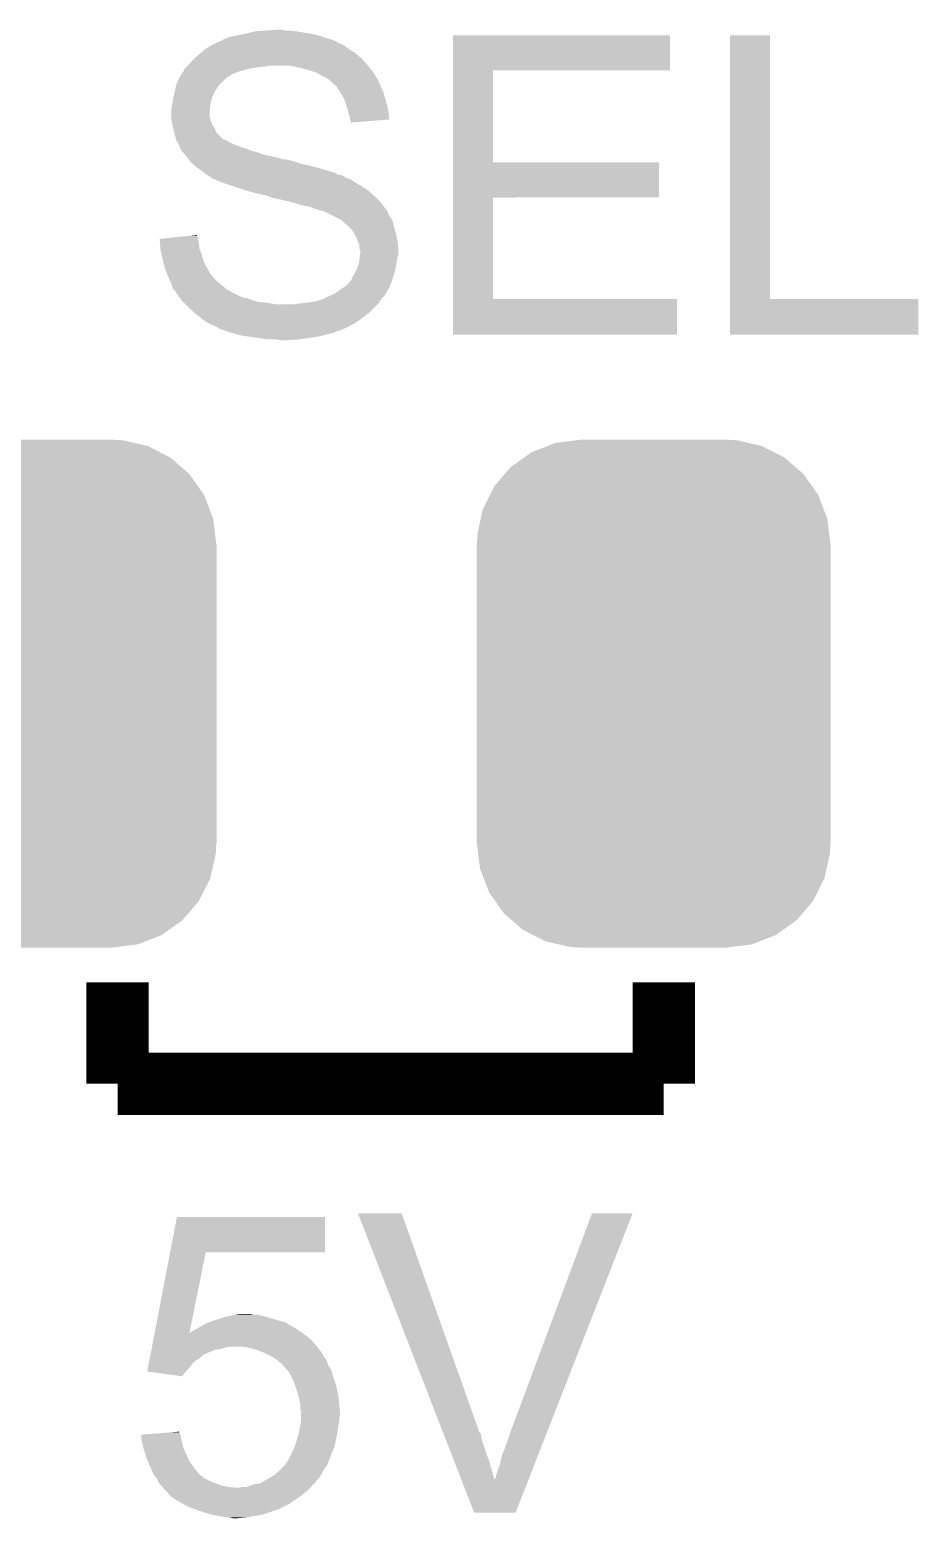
# Model space of a CAD drawing. Extents: x -1.3 to 24.2, y -3.9 to 24.8.
# Drawn here: x 11.398 to 14.29, y 2.725 to 7.572 of the extents above; entities that cross this region are included whole.
import ezdxf

# ---------------------------------------------------------------- set-up
doc = ezdxf.new("R2010")
doc.units = 0
doc.layers.get('0').update_dxf_attribs({"linetype": 'CONTINUOUS'})
doc.layers.add('ISO_9141_CLICK_V101_GTO', color=14, linetype='CONTINUOUS')
doc.layers.add('ISO_9141_CLICK_V101_GTS', color=12, linetype='CONTINUOUS')

# ---------------------------------------------------------------- blocks, each defined once
blk = doc.blocks.new('CUSTOM_48')
for points in [[(-0.319682, 0.816338), (-0.251122, 0.82504), (0.308712, 0.816338), (0.27044, 0.82504)], [(-0.251122, 0.82504), (-0.23749, 0.82677), (0.27044, 0.82504), (0.23749, 0.82677)], [(-0.420946, 0.769256), (-0.396894, 0.786286), (0.425156, 0.769256), (0.391508, 0.786286)], [(-0.396894, 0.786286), (-0.344522, 0.80667), (0.391508, 0.786286), (0.351232, 0.80667)], [(-0.344522, 0.80667), (-0.319682, 0.816338), (0.351232, 0.80667), (0.308712, 0.816338)], [(-0.484594, 0.715032), (-0.464512, 0.738408), (0.4878, 0.715032), (0.460796, 0.738408)], [(-0.464512, 0.738408), (-0.420946, 0.769256), (0.460796, 0.738408), (0.425156, 0.769256)], [(-0.5185, 0.67556), (-0.484594, 0.715032), (0.515528, 0.67556), (0.4878, 0.715032)], [(-0.555636, 0.601496), (-0.532704, 0.647234), (0.55303, 0.601496), (0.535424, 0.647234)], [(-0.532704, 0.647234), (-0.5185, 0.67556), (0.535424, 0.647234), (0.515528, 0.67556)], [(-0.562694, 0.569912), (-0.555636, 0.601496), (0.565186, 0.569912), (0.55303, 0.601496)], [(-0.573704, 0.520636), (-0.562694, 0.569912), (0.571254, 0.520636), (0.565186, 0.569912)], [(-0.57658, -0.48768), (-0.57658, 0.48768), (0.57658, -0.48768), (0.57658, 0.48768)], [(-0.57531, 0.48768), (-0.573704, 0.520636), (0.57531, 0.48768), (0.571254, 0.520636)], [(-0.571252, -0.520636), (-0.57531, -0.48768), (0.573704, -0.520636), (0.57531, -0.48768)], [(-0.565186, -0.569912), (-0.571252, -0.520636), (0.562692, -0.569912), (0.573704, -0.520636)], [(-0.553028, -0.601496), (-0.565186, -0.569912), (0.555636, -0.601496), (0.562692, -0.569912)], [(-0.535424, -0.647234), (-0.553028, -0.601496), (0.532702, -0.647234), (0.555636, -0.601496)], [(-0.515526, -0.67556), (-0.535424, -0.647234), (0.5185, -0.67556), (0.532702, -0.647234)], [(-0.4878, -0.715032), (-0.515526, -0.67556), (0.484592, -0.715032), (0.5185, -0.67556)], [(-0.460794, -0.738408), (-0.4878, -0.715032), (0.464512, -0.738408), (0.484592, -0.715032)], [(-0.425156, -0.769256), (-0.460794, -0.738408), (0.420944, -0.769256), (0.464512, -0.738408)], [(-0.391506, -0.786286), (-0.425156, -0.769256), (0.396894, -0.786286), (0.420944, -0.769256)], [(-0.351232, -0.80667), (-0.391506, -0.786286), (0.34452, -0.80667), (0.396894, -0.786286)], [(-0.30871, -0.816338), (-0.351232, -0.80667), (0.319682, -0.816338), (0.34452, -0.80667)], [(-0.27044, -0.82504), (-0.30871, -0.816338), (0.25112, -0.82504), (0.319682, -0.816338)], [(-0.23749, -0.82677), (-0.27044, -0.82504), (0.23749, -0.82677), (0.25112, -0.82504)]]:
    blk.add_solid(points)

msp = doc.modelspace()

# ---------------------------------------------------------------- linework, layer by layer
at = {"layer": 'ISO_9141_CLICK_V101_GTO', "const_width": 0.2032}
for points in [[(11.684, 4.1402), (11.684, 4.4704)], [(13.462, 4.1402), (13.462, 4.4704)], [(11.684, 4.1402), (13.462, 4.1402)]]:
    msp.add_lwpolyline(points, dxfattribs=at)
at = {"layer": 'ISO_9141_CLICK_V101_GTO'}
for points in [[(12.10056, 7.55904), (12.131042, 7.56666), (12.311382, 7.55904), (12.26566, 7.56666)], [(12.131042, 7.56666), (12.16406, 7.5692), (12.26566, 7.56666), (12.24026, 7.5692)], [(12.16406, 7.5692), (12.202158, 7.57174), (12.230102, 7.5692), (12.219942, 7.57174)], [(11.968482, 7.508242), (11.989644, 7.520938), (12.438378, 7.508242), (12.4206, 7.520938)], [(11.989644, 7.520938), (11.993882, 7.52348), (12.4206, 7.520938), (12.415518, 7.52348)], [(11.993882, 7.52348), (12.01623, 7.533638), (12.415518, 7.52348), (12.395204, 7.533638)], [(12.01623, 7.533638), (12.02181, 7.536174), (12.395204, 7.533638), (12.392666, 7.536174)], [(12.02181, 7.536174), (12.021824, 7.53618), (12.392666, 7.536174), (12.390124, 7.53618)], [(12.021824, 7.53618), (12.024366, 7.536186), (12.390124, 7.53618), (12.390106, 7.536186)], [(12.024366, 7.536186), (12.029444, 7.54126), (12.390106, 7.536186), (12.374882, 7.54126)], [(12.029444, 7.54126), (12.03706, 7.5438), (12.374882, 7.54126), (12.367262, 7.5438)], [(12.03706, 7.5438), (12.042138, 7.54634), (12.367262, 7.5438), (12.35964, 7.54634)], [(12.042138, 7.54634), (12.042142, 7.546342), (12.35964, 7.54634), (12.359634, 7.546342)], [(12.042142, 7.546342), (12.0523, 7.54888), (12.359634, 7.546342), (12.351386, 7.54888)], [(12.0523, 7.54888), (12.07516, 7.55396), (12.351386, 7.54888), (12.334878, 7.55396)], [(12.07516, 7.55396), (12.08786, 7.5565), (12.334878, 7.55396), (12.326622, 7.5565)], [(12.08786, 7.5565), (12.10056, 7.55904), (12.326622, 7.5565), (12.311382, 7.55904)], [(12.776218, 7.43966), (12.77622, 7.553938), (13.482298, 7.43966), (13.48232, 7.553938)], [(12.77622, 7.553938), (12.776222, 7.55396), (13.48232, 7.553938), (12.776222, 7.55396)], [(13.677902, 6.69544), (13.67792, 7.553938), (13.807462, 6.69544), (13.80744, 7.553938)], [(13.67792, 7.553938), (13.677922, 7.55396), (13.80744, 7.553938), (13.677922, 7.55396)], [(11.91768, 7.45998), (11.93038, 7.475222), (12.494826, 7.45998), (12.481276, 7.475222)], [(11.93038, 7.475222), (11.93334, 7.47776), (12.481276, 7.475222), (12.47902, 7.47776)], [(11.93334, 7.47776), (11.94816, 7.49046), (12.47902, 7.47776), (12.464508, 7.49046)], [(11.94816, 7.49046), (11.953964, 7.49554), (12.464508, 7.49046), (12.458702, 7.49554)], [(11.953964, 7.49554), (11.968478, 7.50824), (12.458702, 7.49554), (12.43838, 7.50824)], [(11.968478, 7.50824), (11.968482, 7.508242), (12.43838, 7.50824), (12.438378, 7.508242)], [(11.88466, 7.41426), (11.887706, 7.41934), (12.037908, 7.41426), (12.04468, 7.41934)], [(11.887706, 7.41934), (11.892278, 7.42696), (12.04468, 7.41934), (12.057378, 7.42696)], [(11.892278, 7.42696), (11.898372, 7.437118), (12.057378, 7.42696), (12.082778, 7.437118)], [(11.898372, 7.437118), (11.8999, 7.439664), (12.082778, 7.437118), (12.092958, 7.439664)], [(11.8999, 7.439664), (11.899906, 7.442206), (12.092958, 7.439664), (12.103124, 7.442206)], [(11.899906, 7.442206), (11.90244, 7.44474), (12.103124, 7.442206), (12.11326, 7.44474)], [(11.90244, 7.44474), (11.90752, 7.44982), (12.11326, 7.44474), (12.1412, 7.44982)], [(11.90752, 7.44982), (11.91006, 7.45236), (12.1412, 7.44982), (12.166598, 7.45236)], [(11.91006, 7.45236), (11.9126, 7.4549), (12.166598, 7.45236), (12.176758, 7.4549)], [(11.9126, 7.4549), (11.912602, 7.454902), (12.49934, 7.4549), (12.499338, 7.454902)], [(11.912602, 7.454902), (11.91768, 7.45998), (12.499338, 7.454902), (12.494826, 7.45998)], [(12.280902, 7.44728), (12.245338, 7.4549), (12.505266, 7.44728), (12.49934, 7.4549)], [(12.30884, 7.439658), (12.280902, 7.44728), (12.511194, 7.439658), (12.505266, 7.44728)], [(12.331698, 7.43204), (12.30884, 7.439658), (12.517118, 7.43204), (12.511194, 7.439658)], [(12.331706, 7.432036), (12.331698, 7.43204), (12.51712, 7.432036), (12.517118, 7.43204)], [(12.336144, 7.4295), (12.331706, 7.432036), (12.517142, 7.4295), (12.51712, 7.432036)], [(12.33617, 7.429486), (12.336144, 7.4295), (12.519666, 7.429486), (12.517142, 7.4295)], [(12.349482, 7.42188), (12.33617, 7.429486), (12.523472, 7.42188), (12.519666, 7.429486)], [(12.354558, 7.419342), (12.349482, 7.42188), (12.52474, 7.419342), (12.523472, 7.42188)], [(12.364718, 7.41426), (12.354558, 7.419342), (12.52779, 7.41426), (12.52474, 7.419342)], [(12.776212, 7.13994), (12.776218, 7.439638), (12.905762, 7.13994), (12.90574, 7.439638)], [(12.776218, 7.439638), (12.776218, 7.43966), (12.90574, 7.439638), (13.482298, 7.43966)], [(11.86942, 7.366), (11.869928, 7.36854), (11.99787, 7.366), (11.99896, 7.36854)], [(11.869928, 7.36854), (11.872976, 7.38378), (11.99896, 7.36854), (12.00912, 7.38378)], [(11.872976, 7.38378), (11.874502, 7.391402), (12.00912, 7.38378), (12.014836, 7.391402)], [(11.874502, 7.391402), (11.875628, 7.393938), (12.014836, 7.391402), (12.01674, 7.393938)], [(11.875628, 7.393938), (11.88353, 7.411718), (12.01674, 7.393938), (12.03452, 7.411718)], [(11.88353, 7.411718), (11.88466, 7.41426), (12.03452, 7.411718), (12.037908, 7.41426)], [(12.37234, 7.40918), (12.364718, 7.41426), (12.530836, 7.40918), (12.52779, 7.41426)], [(12.37488, 7.406638), (12.37234, 7.40918), (12.53236, 7.406638), (12.530836, 7.40918)], [(12.395198, 7.388862), (12.37488, 7.406638), (12.53998, 7.388862), (12.53236, 7.406638)], [(12.3952, 7.38886), (12.395198, 7.388862), (12.53998, 7.38886), (12.53998, 7.388862)], [(12.41044, 7.366), (12.3952, 7.38886), (12.550142, 7.366), (12.53998, 7.38886)], [(11.85926, 7.312662), (11.8618, 7.3279), (11.984284, 7.312662), (11.985978, 7.3279)], [(11.8618, 7.3279), (11.862162, 7.330438), (11.985978, 7.3279), (11.98626, 7.330438)], [(11.862162, 7.330438), (11.86434, 7.34568), (11.98626, 7.330438), (11.99007, 7.34568)], [(11.86434, 7.34568), (11.865608, 7.350758), (11.99007, 7.34568), (11.99134, 7.350758)], [(11.865608, 7.350758), (11.86942, 7.366), (11.99134, 7.350758), (11.99787, 7.366)], [(12.42314, 7.343142), (12.41044, 7.366), (12.556376, 7.343142), (12.550142, 7.366)], [(12.43076, 7.320278), (12.42314, 7.343142), (12.56261, 7.320278), (12.556376, 7.343142)], [(12.433302, 7.310118), (12.43076, 7.320278), (12.56538, 7.310118), (12.56261, 7.320278)], [(11.85926, 7.307578), (11.85926, 7.312662), (11.98372, 7.307578), (11.984284, 7.312662)], [(11.85926, 7.289798), (11.85926, 7.307578), (11.98372, 7.289798), (11.98372, 7.307578)], [(11.85926, 7.279642), (11.85926, 7.289798), (11.98626, 7.279642), (11.98372, 7.289798)], [(11.85926, 7.277102), (11.85926, 7.279642), (11.987108, 7.277102), (11.98626, 7.279642)], [(11.862084, 7.264398), (11.85926, 7.277102), (11.99134, 7.264398), (11.987108, 7.277102)], [(12.435842, 7.29996), (12.433302, 7.310118), (12.56622, 7.29996), (12.56538, 7.310118)], [(12.440918, 7.284722), (12.435842, 7.29996), (12.56748, 7.284722), (12.56622, 7.29996)], [(12.44092, 7.279638), (12.440918, 7.284722), (12.567898, 7.279638), (12.56748, 7.284722)], [(12.44092, 7.277106), (12.44092, 7.279638), (12.536806, 7.277106), (12.567898, 7.279638)], [(12.443454, 7.274566), (12.44092, 7.277106), (12.505616, 7.274566), (12.536806, 7.277106)], [(12.44346, 7.269504), (12.443454, 7.274566), (12.44346, 7.269504), (12.505616, 7.274566)], [(11.86434, 7.25424), (11.862084, 7.264398), (11.997436, 7.25424), (11.99134, 7.264398)], [(11.864976, 7.2517), (11.86434, 7.25424), (11.99896, 7.2517), (11.997436, 7.25424)], [(11.868786, 7.23646), (11.864976, 7.2517), (12.006582, 7.23646), (11.99896, 7.2517)], [(11.873866, 7.216138), (11.868786, 7.23646), (12.026904, 7.216138), (12.006582, 7.23646)], [(11.874498, 7.213602), (11.873866, 7.216138), (12.031978, 7.213602), (12.026904, 7.216138)], [(11.8745, 7.2136), (11.874498, 7.213602), (12.031982, 7.2136), (12.031978, 7.213602)], [(11.876026, 7.211058), (11.8745, 7.2136), (12.039604, 7.211058), (12.031982, 7.2136)], [(11.879074, 7.20598), (11.876026, 7.211058), (12.047222, 7.20598), (12.039604, 7.211058)], [(11.88212, 7.200902), (11.879074, 7.20598), (12.057378, 7.200902), (12.047222, 7.20598)], [(11.882122, 7.2009), (11.88212, 7.200902), (12.05738, 7.2009), (12.057378, 7.200902)], [(11.886186, 7.190738), (11.882122, 7.2009), (12.08278, 7.190738), (12.05738, 7.2009)], [(11.8872, 7.1882), (11.886186, 7.190738), (12.091668, 7.1882), (12.08278, 7.190738)], [(11.88847, 7.18566), (11.8872, 7.1882), (12.100562, 7.18566), (12.091668, 7.1882)], [(11.892278, 7.178044), (11.88847, 7.18566), (12.118334, 7.178044), (12.100562, 7.18566)], [(11.892282, 7.17804), (11.892278, 7.178044), (12.118342, 7.17804), (12.118334, 7.178044)], [(11.896638, 7.172958), (11.892282, 7.17804), (12.138662, 7.172958), (12.118342, 7.17804)], [(11.903168, 7.16534), (11.896638, 7.172958), (12.158982, 7.16534), (12.138662, 7.172958)], [(11.90752, 7.16026), (11.903168, 7.16534), (12.18438, 7.16026), (12.158982, 7.16534)], [(11.913236, 7.15264), (11.90752, 7.16026), (12.214862, 7.15264), (12.18438, 7.16026)], [(11.91514, 7.1501), (11.913236, 7.15264), (12.219944, 7.1501), (12.214862, 7.15264)], [(11.917046, 7.14756), (11.91514, 7.1501), (12.24026, 7.14756), (12.230102, 7.1501)], [(11.918952, 7.145018), (11.917046, 7.14756), (12.25296, 7.145018), (12.24026, 7.14756)], [(11.922758, 7.139942), (11.918952, 7.145018), (12.268192, 7.139942), (12.25296, 7.145018)], [(11.928688, 7.13486), (11.922758, 7.139942), (12.28344, 7.13486), (12.268192, 7.139942)], [(11.931652, 7.13232), (11.928688, 7.13486), (12.29868, 7.13232), (12.28344, 7.13486)], [(11.94054, 7.1247), (11.931652, 7.13232), (12.327256, 7.1247), (12.29868, 7.13232)], [(11.944096, 7.12216), (11.94054, 7.1247), (12.33678, 7.12216), (12.327256, 7.1247)], [(12.77621, 7.02564), (12.776212, 7.139918), (13.446738, 7.02564), (13.44676, 7.139918)], [(12.776212, 7.139918), (12.776212, 7.13994), (13.44676, 7.139918), (12.905762, 7.13994)], [(11.95832, 7.112), (11.944096, 7.12216), (12.37234, 7.112), (12.33678, 7.12216)], [(11.96467, 7.10692), (11.95832, 7.112), (12.38758, 7.10692), (12.37234, 7.112)], [(11.97102, 7.10184), (11.96467, 7.10692), (12.397742, 7.10184), (12.38758, 7.10692)], [(11.975254, 7.0993), (11.97102, 7.10184), (12.402822, 7.0993), (12.397742, 7.10184)], [(11.979492, 7.096758), (11.975254, 7.0993), (12.418064, 7.096758), (12.402822, 7.0993)], [(11.983722, 7.09422), (11.979492, 7.096758), (12.42145, 7.09422), (12.418064, 7.096758)], [(11.99134, 7.08914), (11.983722, 7.09422), (12.428224, 7.08914), (12.42145, 7.09422)], [(11.991342, 7.089138), (11.99134, 7.08914), (12.433304, 7.089138), (12.428224, 7.08914)], [(11.993874, 7.086606), (11.991342, 7.089138), (12.438368, 7.086606), (12.433304, 7.089138)], [(11.996416, 7.0866), (11.993874, 7.086606), (12.43838, 7.0866), (12.438368, 7.086606)], [(12.001504, 7.084058), (11.996416, 7.0866), (12.443462, 7.084058), (12.43838, 7.0866)], [(12.00658, 7.08152), (12.001504, 7.084058), (12.44727, 7.08152), (12.443462, 7.084058)], [(12.01928, 7.07644), (12.00658, 7.08152), (12.454892, 7.07644), (12.44727, 7.08152)], [(12.02626, 7.073902), (12.01928, 7.07644), (12.458698, 7.073902), (12.454892, 7.07644)], [(12.04722, 7.066278), (12.02626, 7.073902), (12.47204, 7.066278), (12.458698, 7.073902)], [(12.055472, 7.06374), (12.04722, 7.066278), (12.47648, 7.06374), (12.47204, 7.066278)], [(12.08024, 7.05612), (12.055472, 7.06374), (12.487912, 7.05612), (12.47648, 7.06374)], [(12.1031, 7.0485), (12.08024, 7.05612), (12.499342, 7.0485), (12.487912, 7.05612)], [(12.11072, 7.04596), (12.1031, 7.0485), (12.502246, 7.04596), (12.499342, 7.0485)], [(12.13866, 7.03834), (12.11072, 7.04596), (12.510954, 7.03834), (12.502246, 7.04596)], [(12.164058, 7.03326), (12.13866, 7.03834), (12.51676, 7.03326), (12.510954, 7.03834)], [(12.171672, 7.030722), (12.164058, 7.03326), (12.51966, 7.030722), (12.51676, 7.03326)], [(12.179296, 7.02818), (12.171672, 7.030722), (12.522202, 7.02818), (12.51966, 7.030722)], [(12.181834, 7.025646), (12.179296, 7.02818), (12.524736, 7.025646), (12.522202, 7.02818)], [(12.184378, 7.02564), (12.181834, 7.025646), (12.524742, 7.02564), (12.524736, 7.025646)], [(12.2301, 7.01548), (12.184378, 7.02564), (12.5349, 7.01548), (12.524742, 7.02564)], [(12.25042, 7.0104), (12.2301, 7.01548), (12.53998, 7.0104), (12.5349, 7.01548)], [(12.250428, 7.010398), (12.25042, 7.0104), (12.53998, 7.010398), (12.53998, 7.0104)], [(12.2682, 7.00532), (12.250428, 7.010398), (12.54379, 7.00532), (12.53998, 7.010398)], [(12.283438, 7.000242), (12.2682, 7.00532), (12.5476, 7.000242), (12.54379, 7.00532)], [(12.29868, 6.9977), (12.283438, 7.000242), (12.549506, 6.9977), (12.5476, 7.000242)], [(12.311378, 6.99516), (12.29868, 6.9977), (12.551412, 6.99516), (12.549506, 6.9977)], [(12.321538, 6.99008), (12.311378, 6.99516), (12.555222, 6.99008), (12.551412, 6.99516)], [(12.331698, 6.987542), (12.321538, 6.99008), (12.55776, 6.987542), (12.555222, 6.99008)], [(12.331702, 6.98754), (12.331698, 6.987542), (12.55776, 6.98754), (12.55776, 6.987542)], [(12.336778, 6.985002), (12.331702, 6.98754), (12.559452, 6.985002), (12.55776, 6.98754)], [(12.349478, 6.98246), (12.336778, 6.985002), (12.561148, 6.98246), (12.559452, 6.985002)], [(12.357098, 6.97992), (12.349478, 6.98246), (12.56284, 6.97992), (12.561148, 6.98246)], [(12.382504, 6.967218), (12.357098, 6.97992), (12.567922, 6.967218), (12.56284, 6.97992)], [(12.776202, 6.69544), (12.77621, 7.025618), (12.905762, 6.69544), (12.90574, 7.025618)], [(12.77621, 7.025618), (12.77621, 7.02564), (12.90574, 7.025618), (13.446738, 7.02564)], [(12.412976, 6.951982), (12.382504, 6.967218), (12.57808, 6.951982), (12.567922, 6.967218)], [(12.412982, 6.951978), (12.412976, 6.951982), (12.578082, 6.951978), (12.57808, 6.951982)], [(12.42314, 6.941822), (12.412982, 6.951978), (12.580622, 6.941822), (12.578082, 6.951978)], [(12.433298, 6.9342), (12.42314, 6.941822), (12.582526, 6.9342), (12.580622, 6.941822)], [(12.435838, 6.931662), (12.433298, 6.9342), (12.58316, 6.931662), (12.582526, 6.9342)], [(12.445998, 6.921502), (12.435838, 6.931662), (12.586208, 6.921502), (12.58316, 6.931662)], [(11.82118, 6.89102), (11.869992, 6.896096), (11.94562, 6.89102), (11.94562, 6.896096)], [(11.821182, 6.891018), (11.82118, 6.89102), (11.94562, 6.891018), (11.94562, 6.89102)], [(11.82208, 6.87832), (11.821182, 6.891018), (11.94816, 6.87832), (11.94562, 6.891018)], [(11.869992, 6.896096), (11.918846, 6.901176), (11.94562, 6.896096), (11.943082, 6.901176)], [(11.918846, 6.901176), (11.94308, 6.903696), (11.943082, 6.901176), (11.94308, 6.903696)], [(12.455144, 6.906262), (12.445998, 6.921502), (12.59078, 6.906262), (12.586208, 6.921502)], [(12.46124, 6.896102), (12.455144, 6.906262), (12.592812, 6.896102), (12.59078, 6.906262)], [(12.46632, 6.880862), (12.46124, 6.896102), (12.59586, 6.880862), (12.592812, 6.896102)], [(11.823522, 6.857998), (11.82208, 6.87832), (11.950702, 6.857998), (11.94816, 6.87832)], [(11.8237, 6.85546), (11.823522, 6.857998), (11.95179, 6.85546), (11.950702, 6.857998)], [(11.827218, 6.840218), (11.8237, 6.85546), (11.95832, 6.840218), (11.95179, 6.85546)], [(11.83132, 6.82244), (11.827218, 6.840218), (11.962766, 6.82244), (11.95832, 6.840218)], [(12.466322, 6.88086), (12.46632, 6.880862), (12.59586, 6.88086), (12.59586, 6.880862)], [(12.471398, 6.870704), (12.466322, 6.88086), (12.596784, 6.870704), (12.59586, 6.88086)], [(12.4714, 6.858004), (12.471398, 6.870704), (12.597938, 6.858004), (12.596784, 6.870704)], [(12.473094, 6.852922), (12.4714, 6.858004), (12.5984, 6.852922), (12.597938, 6.858004)], [(12.4714, 6.82498), (12.473576, 6.840218), (12.59332, 6.82498), (12.598398, 6.840218)], [(12.473938, 6.850382), (12.473094, 6.852922), (12.598398, 6.850382), (12.5984, 6.852922)], [(12.473576, 6.840218), (12.47394, 6.842762), (12.598398, 6.840218), (12.598398, 6.842762)], [(12.47394, 6.842762), (12.473938, 6.850382), (12.598398, 6.842762), (12.598398, 6.850382)], [(11.831956, 6.819898), (11.83132, 6.82244), (11.9634, 6.819898), (11.962766, 6.82244)], [(11.837036, 6.799582), (11.831956, 6.819898), (11.97356, 6.799582), (11.9634, 6.819898)], [(11.83894, 6.791962), (11.837036, 6.799582), (11.977914, 6.791962), (11.97356, 6.799582)], [(11.843008, 6.781794), (11.83894, 6.791962), (11.98372, 6.781794), (11.977914, 6.791962)], [(12.45743, 6.781802), (12.46378, 6.794502), (12.5857, 6.781802), (12.588522, 6.794502)], [(12.46378, 6.794502), (12.467166, 6.804662), (12.588522, 6.794502), (12.59078, 6.804662)], [(12.467166, 6.804662), (12.46886, 6.80974), (12.59078, 6.804662), (12.591414, 6.80974)], [(12.46886, 6.80974), (12.471398, 6.824978), (12.591414, 6.80974), (12.59332, 6.824978)], [(12.471398, 6.824978), (12.4714, 6.82498), (12.59332, 6.824978), (12.59332, 6.82498)], [(11.844024, 6.779254), (11.843008, 6.781794), (11.983726, 6.779254), (11.98372, 6.781794)], [(11.846054, 6.774178), (11.844024, 6.779254), (11.9888, 6.774178), (11.983726, 6.779254)], [(11.8491, 6.76656), (11.846054, 6.774178), (11.994518, 6.76656), (11.9888, 6.774178)], [(11.85023, 6.76402), (11.8491, 6.76656), (11.996422, 6.76402), (11.994518, 6.76656)], [(11.854744, 6.75386), (11.85023, 6.76402), (12.00658, 6.75386), (11.996422, 6.76402)], [(11.85926, 6.743698), (11.854744, 6.75386), (12.018776, 6.743698), (12.00658, 6.75386)], [(11.86434, 6.728464), (11.85926, 6.743698), (12.037058, 6.728464), (12.018776, 6.743698)], [(12.4206, 6.73354), (12.433302, 6.743702), (12.568936, 6.73354), (12.573002, 6.743702)], [(12.433302, 6.743702), (12.443878, 6.7564), (12.573002, 6.743702), (12.578082, 6.7564)], [(12.443878, 6.7564), (12.446, 6.758946), (12.578082, 6.7564), (12.578844, 6.758946)], [(12.446, 6.758946), (12.446002, 6.761484), (12.578844, 6.758946), (12.579606, 6.761484)], [(12.446002, 6.761484), (12.448542, 6.766562), (12.579606, 6.761484), (12.581128, 6.766562)], [(12.448542, 6.766562), (12.45362, 6.774182), (12.581128, 6.766562), (12.583414, 6.774182)], [(12.45362, 6.774182), (12.45743, 6.781802), (12.583414, 6.774182), (12.5857, 6.781802)], [(11.864344, 6.72846), (11.86434, 6.728464), (12.037062, 6.72846), (12.037058, 6.728464)], [(11.871958, 6.72084), (11.864344, 6.72846), (12.049254, 6.72084), (12.037062, 6.72846)], [(11.8745, 6.715762), (11.871958, 6.72084), (12.05738, 6.715762), (12.049254, 6.72084)], [(11.874502, 6.71576), (11.8745, 6.715762), (12.057382, 6.71576), (12.05738, 6.715762)], [(11.881892, 6.705598), (11.874502, 6.71576), (12.08024, 6.705598), (12.057382, 6.71576)], [(11.883738, 6.70306), (11.881892, 6.705598), (12.082786, 6.70306), (12.08024, 6.705598)], [(11.883744, 6.703054), (11.883738, 6.70306), (12.087866, 6.703054), (12.082786, 6.70306)], [(11.885588, 6.700518), (11.883744, 6.703054), (12.090404, 6.700518), (12.087866, 6.703054)], [(11.887434, 6.697978), (11.885588, 6.700518), (12.105642, 6.697978), (12.090404, 6.700518)], [(11.892976, 6.69036), (11.887434, 6.697978), (12.123422, 6.69036), (12.105642, 6.697978)], [(11.89482, 6.687822), (11.892976, 6.69036), (12.134844, 6.687822), (12.123422, 6.69036)], [(12.31646, 6.68528), (12.339322, 6.690362), (12.536422, 6.68528), (12.539472, 6.690362)], [(12.339322, 6.690362), (12.352852, 6.695438), (12.539472, 6.690362), (12.542518, 6.695438)], [(12.352852, 6.695438), (12.35964, 6.697984), (12.542518, 6.695438), (12.545064, 6.697984)], [(12.35964, 6.697984), (12.362184, 6.70052), (12.545064, 6.697984), (12.5476, 6.70052)], [(12.362184, 6.70052), (12.369782, 6.703054), (12.5476, 6.70052), (12.550134, 6.703054)], [(12.369782, 6.703054), (12.3698, 6.70306), (12.550134, 6.703054), (12.552658, 6.70306)], [(12.3698, 6.70306), (12.374872, 6.705596), (12.552658, 6.70306), (12.55268, 6.705596)], [(12.374872, 6.705596), (12.37996, 6.70814), (12.55268, 6.705596), (12.554206, 6.70814)], [(12.37996, 6.70814), (12.39266, 6.713222), (12.554206, 6.70814), (12.557254, 6.713222)], [(12.39266, 6.713222), (12.40536, 6.72338), (12.557254, 6.713222), (12.563348, 6.72338)], [(12.40536, 6.72338), (12.416786, 6.730998), (12.563348, 6.72338), (12.56792, 6.730998)], [(12.416786, 6.730998), (12.4206, 6.73354), (12.56792, 6.730998), (12.568936, 6.73354)], [(12.7762, 6.578622), (12.776202, 6.695418), (13.505158, 6.578622), (13.50518, 6.695418)], [(12.776202, 6.695418), (12.776202, 6.69544), (13.50518, 6.695418), (12.905762, 6.69544)], [(13.6779, 6.578622), (13.677902, 6.695418), (14.290018, 6.578622), (14.29004, 6.695418)], [(13.677902, 6.695418), (13.677902, 6.69544), (14.29004, 6.695418), (13.807462, 6.69544)], [(11.897362, 6.68528), (11.89482, 6.687822), (12.146282, 6.68528), (12.134844, 6.687822)], [(11.899902, 6.68274), (11.897362, 6.68528), (12.17168, 6.68274), (12.146282, 6.68528)], [(11.904982, 6.67766), (11.899902, 6.68274), (12.199622, 6.67766), (12.17168, 6.68274)], [(11.91768, 6.66496), (11.904982, 6.67766), (12.517118, 6.66496), (12.529818, 6.67766)], [(11.934826, 6.64972), (11.91768, 6.66496), (12.501878, 6.64972), (12.517118, 6.66496)], [(11.94054, 6.64464), (11.934826, 6.64972), (12.495346, 6.64464), (12.501878, 6.64972)], [(11.95687, 6.63194), (11.94054, 6.64464), (12.47902, 6.63194), (12.495346, 6.64464)], [(12.258042, 6.67766), (12.27328, 6.6802), (12.529818, 6.67766), (12.532358, 6.6802)], [(12.27328, 6.6802), (12.293584, 6.682738), (12.532358, 6.6802), (12.534898, 6.682738)], [(12.293584, 6.682738), (12.2936, 6.68274), (12.534898, 6.682738), (12.534898, 6.68274)], [(12.2936, 6.68274), (12.31646, 6.68528), (12.534898, 6.68274), (12.536422, 6.68528)], [(11.9634, 6.62686), (11.95687, 6.63194), (12.471762, 6.62686), (12.47902, 6.63194)], [(11.98372, 6.614162), (11.9634, 6.62686), (12.45362, 6.614162), (12.471762, 6.62686)], [(11.983726, 6.61416), (11.98372, 6.614162), (12.453618, 6.61416), (12.45362, 6.614162)], [(12.0015, 6.60654), (11.983726, 6.61416), (12.438376, 6.60654), (12.453618, 6.61416)], [(12.011656, 6.601462), (12.0015, 6.60654), (12.42822, 6.601462), (12.438376, 6.60654)], [(12.014198, 6.598924), (12.011656, 6.601462), (12.423144, 6.598924), (12.42822, 6.601462)], [(12.01421, 6.59892), (12.014198, 6.598924), (12.423136, 6.59892), (12.423144, 6.598924)], [(12.014216, 6.598918), (12.01421, 6.59892), (12.420596, 6.598918), (12.423136, 6.59892)], [(12.028436, 6.593838), (12.014216, 6.598918), (12.410438, 6.593838), (12.420596, 6.598918)], [(12.03554, 6.5913), (12.028436, 6.593838), (12.400278, 6.5913), (12.410438, 6.593838)], [(12.04976, 6.58622), (12.03554, 6.5913), (12.39012, 6.58622), (12.400278, 6.5913)], [(12.049768, 6.586218), (12.04976, 6.58622), (12.390118, 6.586218), (12.39012, 6.58622)], [(12.06881, 6.58114), (12.049768, 6.586218), (12.3698, 6.58114), (12.390118, 6.586218)], [(12.087858, 6.57606), (12.06881, 6.58114), (12.351172, 6.57606), (12.3698, 6.58114)], [(12.10564, 6.57352), (12.087858, 6.57606), (12.34186, 6.57352), (12.351172, 6.57606)], [(12.1412, 6.56844), (12.10564, 6.57352), (12.30884, 6.56844), (12.34186, 6.57352)], [(12.17676, 6.56336), (12.1412, 6.56844), (12.27328, 6.56336), (12.30884, 6.56844)], [(12.214858, 6.56082), (12.202158, 6.56336), (12.235182, 6.56082), (12.27328, 6.56336)], [(13.505158, 6.5786), (12.7762, 6.578622), (13.505158, 6.5786), (13.505158, 6.578622)], [(14.290018, 6.5786), (13.6779, 6.578622), (14.290018, 6.5786), (14.290018, 6.578622)], [(11.855116, 3.59156), (11.877052, 3.705838), (12.359618, 3.59156), (12.35964, 3.705838)], [(11.877052, 3.705838), (11.877058, 3.70586), (12.35964, 3.705838), (11.877058, 3.70586)], [(12.466356, 3.718544), (12.46635, 3.718558), (12.608564, 3.718544), (12.46635, 3.718558)], [(12.741306, 3.009896), (12.466356, 3.718544), (12.86002, 3.009896), (12.608564, 3.718544)], [(12.96416, 3.0099), (13.228324, 3.71853), (13.083566, 3.0099), (13.360388, 3.71853)], [(13.228324, 3.71853), (13.228336, 3.71856), (13.360388, 3.71853), (13.228336, 3.71856)], [(11.804896, 3.32994), (11.855112, 3.591542), (11.918232, 3.32994), (11.971016, 3.591542)], [(11.855112, 3.591542), (11.855116, 3.59156), (11.971016, 3.591542), (12.359618, 3.59156)], [(11.943082, 3.342642), (11.950698, 3.347718), (12.26566, 3.342642), (12.256776, 3.347718)], [(11.950698, 3.347718), (11.973562, 3.36042), (12.256776, 3.347718), (12.234548, 3.36042)], [(11.973562, 3.36042), (11.980546, 3.36296), (12.234548, 3.36042), (12.230102, 3.36296)], [(11.980546, 3.36296), (12.0015, 3.37058), (12.230102, 3.36296), (12.203432, 3.37058)], [(12.0015, 3.37058), (12.026264, 3.3782), (12.203432, 3.37058), (12.17676, 3.3782)], [(12.026264, 3.3782), (12.03452, 3.38074), (12.17676, 3.3782), (12.169138, 3.38074)], [(12.03452, 3.38074), (12.045518, 3.383278), (12.169138, 3.38074), (12.16152, 3.383278)], [(12.045518, 3.383278), (12.06754, 3.38836), (12.16152, 3.383278), (12.136122, 3.38836)], [(12.06754, 3.38836), (12.085306, 3.390898), (12.123424, 3.38836), (12.115802, 3.390898)], [(12.085306, 3.390898), (12.085322, 3.3909), (12.115802, 3.390898), (12.085322, 3.3909)], [(11.796608, 3.286758), (11.799044, 3.299454), (12.3317, 3.286758), (12.319006, 3.299454)], [(11.799044, 3.299454), (11.799532, 3.301992), (12.319006, 3.299454), (12.319, 3.301992)], [(11.799532, 3.301992), (11.802458, 3.31724), (12.319, 3.301992), (12.30122, 3.31724)], [(11.802458, 3.31724), (11.80442, 3.327452), (12.30122, 3.31724), (12.286926, 3.327452)], [(11.80442, 3.327452), (11.804896, 3.32994), (11.917732, 3.327452), (11.920226, 3.32994)], [(11.917732, 3.327452), (11.918232, 3.32994), (12.286926, 3.327452), (12.283442, 3.32994)], [(11.920226, 3.32994), (11.922766, 3.329954), (12.283442, 3.32994), (12.283422, 3.329954)], [(11.922766, 3.329954), (11.925308, 3.33502), (12.283422, 3.329954), (12.27633, 3.33502)], [(11.925308, 3.33502), (11.93292, 3.33756), (12.27633, 3.33502), (12.272774, 3.33756)], [(11.93292, 3.33756), (11.943078, 3.34264), (12.272774, 3.33756), (12.265662, 3.34264)], [(11.943078, 3.34264), (11.943082, 3.342642), (12.265662, 3.34264), (12.26566, 3.342642)], [(11.788806, 3.246118), (11.79027, 3.253738), (11.950698, 3.246118), (11.95832, 3.253738)], [(11.79027, 3.253738), (11.790756, 3.256278), (11.95832, 3.253738), (11.963396, 3.256278)], [(11.790756, 3.256278), (11.791244, 3.258818), (11.963396, 3.256278), (11.96594, 3.258818)], [(11.791244, 3.258818), (11.79417, 3.274058), (11.96594, 3.258818), (12.001498, 3.274058)], [(11.79417, 3.274058), (11.794658, 3.2766), (12.001498, 3.274058), (12.019278, 3.2766)], [(11.794658, 3.2766), (11.795634, 3.28168), (12.019278, 3.2766), (12.03706, 3.28168)], [(11.795634, 3.28168), (11.79612, 3.28422), (12.03706, 3.28168), (12.049758, 3.28422)], [(11.79612, 3.28422), (11.796608, 3.286758), (12.333604, 3.28422), (12.3317, 3.286758)], [(12.105638, 3.28168), (12.087858, 3.28422), (12.33551, 3.28168), (12.333604, 3.28422)], [(12.136118, 3.27406), (12.105638, 3.28168), (12.341226, 3.27406), (12.33551, 3.28168)], [(12.155176, 3.266438), (12.136118, 3.27406), (12.346942, 3.266438), (12.341226, 3.27406)], [(12.16152, 3.2639), (12.155176, 3.266438), (12.348466, 3.2639), (12.346942, 3.266438)], [(12.18184, 3.25374), (12.16152, 3.2639), (12.354558, 3.25374), (12.348466, 3.2639)], [(12.199618, 3.243582), (12.18184, 3.25374), (12.361332, 3.243582), (12.354558, 3.25374)], [(11.780524, 3.202964), (11.782956, 3.21564), (11.905004, 3.202964), (11.91768, 3.21564)], [(11.780704, 3.20294), (11.780524, 3.202964), (11.90498, 3.20294), (11.905004, 3.202964)], [(11.894808, 3.187702), (11.780704, 3.20294), (11.894808, 3.187702), (11.90498, 3.20294)], [(11.782956, 3.21564), (11.785394, 3.228338), (11.91768, 3.21564), (11.927838, 3.228338)], [(11.785394, 3.228338), (11.787344, 3.238498), (11.927838, 3.228338), (11.937998, 3.238498)], [(11.787344, 3.238498), (11.788806, 3.246118), (11.937998, 3.238498), (11.950698, 3.246118)], [(12.205972, 3.2385), (12.199618, 3.243582), (12.36472, 3.2385), (12.361332, 3.243582)], [(12.212318, 3.233422), (12.205972, 3.2385), (12.366414, 3.233422), (12.36472, 3.2385)], [(12.219934, 3.225806), (12.212318, 3.233422), (12.368952, 3.225806), (12.366414, 3.233422)], [(12.222458, 3.2258), (12.219934, 3.225806), (12.368954, 3.2258), (12.368952, 3.225806)], [(12.22248, 3.223266), (12.222458, 3.2258), (12.3698, 3.223266), (12.368954, 3.2258)], [(12.22249, 3.223256), (12.22248, 3.223266), (12.369802, 3.223256), (12.3698, 3.223266)], [(12.23603, 3.208018), (12.22249, 3.223256), (12.379962, 3.208018), (12.369802, 3.223256)], [(12.242798, 3.2004), (12.23603, 3.208018), (12.381868, 3.2004), (12.379962, 3.208018)], [(12.249152, 3.187698), (12.242798, 3.2004), (12.385042, 3.187698), (12.381868, 3.2004)], [(12.2555, 3.175), (12.249152, 3.187698), (12.389804, 3.175), (12.385042, 3.187698)], [(12.258274, 3.167378), (12.2555, 3.175), (12.39266, 3.167378), (12.389804, 3.175)], [(12.265662, 3.14706), (12.258274, 3.167378), (12.39774, 3.14706), (12.39266, 3.167378)], [(12.27328, 3.12166), (12.265662, 3.14706), (12.40282, 3.12166), (12.39774, 3.14706)], [(12.27328, 3.121658), (12.27328, 3.12166), (12.402822, 3.121658), (12.40282, 3.12166)], [(12.27836, 3.098802), (12.27328, 3.121658), (12.40536, 3.098802), (12.402822, 3.121658)], [(12.27836, 3.0988), (12.27836, 3.098802), (12.40536, 3.0988), (12.40536, 3.098802)], [(12.27836, 3.081024), (12.27836, 3.0988), (12.407138, 3.081024), (12.40536, 3.0988)], [(12.280898, 3.073402), (12.27836, 3.081024), (12.4079, 3.073402), (12.407138, 3.081024)], [(12.2809, 3.060698), (12.280898, 3.073402), (12.4079, 3.060698), (12.4079, 3.073402)], [(12.2809, 3.050538), (12.2809, 3.060698), (12.40536, 3.050538), (12.4079, 3.060698)], [(11.791378, 2.999738), (11.85372, 3.004816), (11.8872, 2.999738), (11.884662, 3.004816)], [(11.85372, 3.004816), (11.88466, 3.007336), (11.884662, 3.004816), (11.88466, 3.007336)], [(12.271828, 2.99466), (12.275094, 3.0099), (12.39774, 2.99466), (12.40028, 3.0099)], [(12.275094, 3.0099), (12.27836, 3.02514), (12.40028, 3.0099), (12.402456, 3.02514)], [(12.27836, 3.02514), (12.278722, 3.02768), (12.402456, 3.02514), (12.40282, 3.02768)], [(12.278722, 3.02768), (12.280536, 3.040378), (12.40282, 3.02768), (12.40536, 3.040378)], [(12.280536, 3.040378), (12.2809, 3.042922), (12.40536, 3.040378), (12.40536, 3.042922)], [(12.2809, 3.042922), (12.2809, 3.050538), (12.40536, 3.042922), (12.40536, 3.050538)], [(12.742292, 3.007354), (12.741306, 3.009896), (12.860026, 3.007354), (12.86002, 3.009896)], [(12.744262, 3.002276), (12.742292, 3.007354), (12.8651, 3.002276), (12.860026, 3.007354)], [(12.954, 2.97942), (12.96416, 3.0099), (13.07166, 2.97942), (13.083566, 3.0099)], [(11.76022, 2.9972), (11.791378, 2.999738), (11.888048, 2.9972), (11.8872, 2.999738)], [(11.76085, 2.99212), (11.76022, 2.9972), (11.88974, 2.99212), (11.888048, 2.9972)], [(11.76274, 2.97688), (11.76085, 2.99212), (11.89228, 2.97688), (11.88974, 2.99212)], [(11.767258, 2.956558), (11.76274, 2.97688), (11.89736, 2.956558), (11.89228, 2.97688)], [(11.76782, 2.954022), (11.767258, 2.956558), (11.898488, 2.954022), (11.89736, 2.956558)], [(12.25042, 2.93624), (12.260578, 2.959098), (12.380974, 2.93624), (12.390118, 2.959098)], [(12.260578, 2.959098), (12.26058, 2.9591), (12.390118, 2.959098), (12.390118, 2.9591)], [(12.26058, 2.9591), (12.27074, 2.989582), (12.390118, 2.9591), (12.39665, 2.989582)], [(12.27074, 2.989582), (12.271828, 2.99466), (12.39665, 2.989582), (12.39774, 2.99466)], [(12.74722, 2.994656), (12.744262, 3.002276), (12.86764, 2.994656), (12.8651, 3.002276)], [(12.750176, 2.987038), (12.74722, 2.994656), (12.867642, 2.987038), (12.86764, 2.994656)], [(12.77087, 2.9337), (12.750176, 2.987038), (12.88542, 2.9337), (12.867642, 2.987038)], [(12.94384, 2.95148), (12.954, 2.97942), (13.060746, 2.95148), (13.07166, 2.97942)], [(11.78052, 2.91592), (11.76782, 2.954022), (11.915424, 2.91592), (11.898488, 2.954022)], [(11.782698, 2.91084), (11.78052, 2.91592), (11.917682, 2.91084), (11.915424, 2.91592)], [(11.79576, 2.88036), (11.782698, 2.91084), (11.940542, 2.88036), (11.917682, 2.91084)], [(12.2301, 2.90068), (12.24026, 2.915922), (12.367258, 2.90068), (12.372974, 2.915922)], [(12.24026, 2.915922), (12.242798, 2.921), (12.372974, 2.915922), (12.37488, 2.921)], [(12.242798, 2.921), (12.25042, 2.93624), (12.37488, 2.921), (12.380974, 2.93624)], [(12.78171, 2.90576), (12.77087, 2.9337), (12.895578, 2.90576), (12.88542, 2.9337)], [(12.9286, 2.900682), (12.933682, 2.926082), (13.040902, 2.900682), (13.050824, 2.926082)], [(12.933682, 2.926082), (12.94384, 2.95148), (13.050824, 2.926082), (13.060746, 2.95148)], [(11.80084, 2.8702), (11.79576, 2.88036), (11.948162, 2.8702), (11.940542, 2.88036)], [(11.80211, 2.86766), (11.80084, 2.8702), (11.9507, 2.86766), (11.948162, 2.8702)], [(11.803378, 2.865122), (11.80211, 2.86766), (11.954508, 2.865122), (11.9507, 2.86766)], [(11.805412, 2.86258), (11.803378, 2.865122), (11.95832, 2.86258), (11.954508, 2.865122)], [(11.811508, 2.85496), (11.805412, 2.86258), (11.968482, 2.85496), (11.95832, 2.86258)], [(12.17168, 2.85242), (12.188612, 2.86258), (12.335694, 2.85242), (12.3444, 2.86258)], [(12.188612, 2.86258), (12.197082, 2.867662), (12.3444, 2.86258), (12.34694, 2.867662)], [(12.197082, 2.867662), (12.212318, 2.882898), (12.34694, 2.867662), (12.35456, 2.882898)], [(12.212318, 2.882898), (12.230098, 2.900678), (12.35456, 2.882898), (12.367258, 2.900678)], [(12.230098, 2.900678), (12.2301, 2.90068), (12.367258, 2.900678), (12.367258, 2.90068)], [(12.803328, 2.850044), (12.78171, 2.90576), (12.91082, 2.850044), (12.895578, 2.90576)], [(12.913362, 2.854964), (12.9159, 2.860044), (13.023042, 2.854964), (13.025028, 2.860044)], [(12.9159, 2.860044), (12.915902, 2.865122), (13.025028, 2.860044), (13.02701, 2.865122)], [(12.915902, 2.865122), (12.92098, 2.88036), (13.02701, 2.865122), (13.032964, 2.88036)], [(12.92098, 2.88036), (12.9286, 2.900682), (13.032964, 2.88036), (13.040902, 2.900682)], [(11.813538, 2.85242), (11.811508, 2.85496), (11.973562, 2.85242), (11.968482, 2.85496)], [(11.815572, 2.84734), (11.813538, 2.85242), (11.98372, 2.84734), (11.973562, 2.85242)], [(11.81862, 2.839724), (11.815572, 2.84734), (12.001492, 2.839724), (11.98372, 2.84734)], [(11.818624, 2.83972), (11.81862, 2.839724), (12.0015, 2.83972), (12.001492, 2.839724)], [(11.826242, 2.8321), (11.818624, 2.83972), (12.021822, 2.8321), (12.0015, 2.83972)], [(11.828778, 2.829562), (11.826242, 2.8321), (12.034512, 2.829562), (12.021822, 2.8321)], [(11.830474, 2.82702), (11.828778, 2.829562), (12.047218, 2.82702), (12.034512, 2.829562)], [(11.832168, 2.82448), (11.830474, 2.82702), (12.072618, 2.82448), (12.047218, 2.82702)], [(11.83386, 2.82194), (11.832168, 2.82448), (12.30884, 2.82194), (12.31138, 2.82448)], [(11.838942, 2.816858), (11.83386, 2.82194), (12.303758, 2.816858), (12.30884, 2.82194)], [(11.846558, 2.809242), (11.838942, 2.816858), (12.294236, 2.809242), (12.303758, 2.816858)], [(12.072618, 2.82448), (12.082784, 2.824482), (12.31138, 2.82448), (12.311382, 2.824482)], [(12.082784, 2.824482), (12.087858, 2.827018), (12.311382, 2.824482), (12.313918, 2.827018)], [(12.087858, 2.827018), (12.087864, 2.82702), (12.313918, 2.827018), (12.313918, 2.82702)], [(12.087864, 2.82702), (12.103104, 2.827022), (12.313918, 2.82702), (12.31392, 2.827022)], [(12.103104, 2.827022), (12.123416, 2.834638), (12.31392, 2.827022), (12.318998, 2.834638)], [(12.123416, 2.834638), (12.123422, 2.83464), (12.318998, 2.834638), (12.319, 2.83464)], [(12.123422, 2.83464), (12.148824, 2.83972), (12.319, 2.83464), (12.32662, 2.83972)], [(12.148824, 2.83972), (12.153384, 2.842254), (12.32662, 2.83972), (12.329154, 2.842254)], [(12.153384, 2.842254), (12.157954, 2.844794), (12.329154, 2.842254), (12.32916, 2.844794)], [(12.157954, 2.844794), (12.17168, 2.85242), (12.32916, 2.844794), (12.335694, 2.85242)], [(12.844776, 2.743214), (12.803328, 2.850044), (12.979388, 2.743214), (13.02112, 2.850044)], [(12.91082, 2.850044), (12.910826, 2.852426), (13.02112, 2.850044), (13.022052, 2.852426)], [(12.910826, 2.852426), (12.913362, 2.854964), (13.022052, 2.852426), (13.023042, 2.854964)], [(11.851636, 2.801628), (11.846558, 2.809242), (12.28472, 2.801628), (12.294236, 2.809242)], [(11.854158, 2.80162), (11.851636, 2.801628), (12.28471, 2.80162), (12.28472, 2.801628)], [(11.85418, 2.79909), (11.854158, 2.80162), (12.281546, 2.79909), (12.28471, 2.80162)], [(11.857748, 2.79654), (11.85418, 2.79909), (12.27836, 2.79654), (12.281546, 2.79909)], [(11.871958, 2.78638), (11.857748, 2.79654), (12.26312, 2.78638), (12.27836, 2.79654)], [(11.894184, 2.77368), (11.871958, 2.78638), (12.245338, 2.77368), (12.26312, 2.78638)], [(11.907518, 2.76606), (11.894184, 2.77368), (12.230098, 2.76606), (12.245338, 2.77368)], [(11.925302, 2.75844), (11.907518, 2.76606), (12.214858, 2.75844), (12.230098, 2.76606)], [(11.939526, 2.75336), (11.925302, 2.75844), (12.204698, 2.75336), (12.214858, 2.75844)], [(11.96086, 2.74574), (11.939526, 2.75336), (12.181838, 2.74574), (12.204698, 2.75336)], [(11.98753, 2.73812), (11.96086, 2.74574), (12.15898, 2.73812), (12.181838, 2.74574)], [(11.996418, 2.73558), (11.98753, 2.73812), (12.14501, 2.73558), (12.15898, 2.73812)], [(12.0269, 2.7305), (11.996418, 2.73558), (12.11707, 2.7305), (12.14501, 2.73558)], [(12.039598, 2.72796), (12.0269, 2.7305), (12.103102, 2.72796), (12.11707, 2.7305)], [(12.059918, 2.72542), (12.049758, 2.72796), (12.072622, 2.72542), (12.103102, 2.72796)], [(12.979384, 2.7432), (12.844776, 2.743214), (12.979384, 2.7432), (12.979388, 2.743214)]]:
    msp.add_solid(points, dxfattribs=at)

# ---------------------------------------------------------------- block references
at = {"layer": 'ISO_9141_CLICK_V101_GTS'}
for p in [(11.43, 5.4102), (13.42898, 5.4102)]:
    msp.add_blockref('CUSTOM_48', p, dxfattribs=at)

doc.saveas('drawing.dxf')
